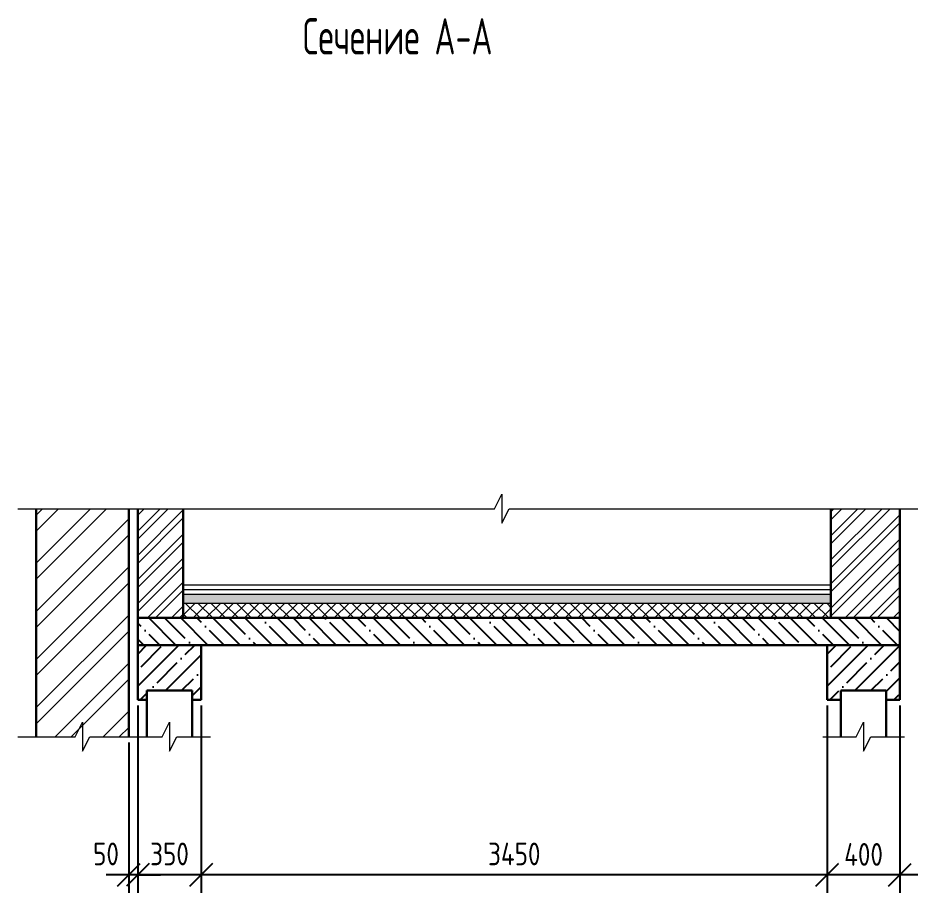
# Model space of a CAD drawing. Header units: millimetres. Extents: x -69913 to 106360, y -63759 to 35456.
# Drawn here: x -54088 to -49128, y -63759 to -58940 of the extents above; entities that cross this region are included whole.
import ezdxf

# ---------------------------------------------------------------- set-up
doc = ezdxf.new("R2010")
doc.units = ezdxf.units.MM
doc.header["$MEASUREMENT"] = 0
for name, color, linetype, lineweight in [('Кирпич силикат', 31, 'Continuous', 30), ('МОНОЛИТ', 2, 'Continuous', 30), ('размеры', 4, 'Continuous', 15), ('текст', 1, 'Continuous', 25), ('тонкая', 4, 'Continuous', 20), ('штриховка', 8, 'Continuous', 20)]:
    doc.layers.add(name, color=color, linetype=linetype, lineweight=lineweight)
doc.layers.add('Тонкий', color=4, linetype='Continuous')
doc.styles.add('style2', font='CS_Gost2304.shx')
doc.styles.add('ГОСТ 2.304', font='CS_Gost2304.shx')
doc.dimstyles.new('СПДС', dxfattribs={"dimscale": 100, "dimtxt": 2.5, "dimasz": 2.5, "dimexe": 2, "dimexo": 0.625, "dimgap": 1, "dimtad": 1, "dimdec": 0, "dimtxsty": 'ГОСТ 2.304', "dimblk": 'OBLIQUE', "dimblk1": 'OBLIQUE', "dimblk2": 'OBLIQUE', "dimcen": 2.5, "dimdle": 2, "dimadec": 0, "dimazin": 2, "dimtfac": 0.75, "dimtdec": 4, "dimtmove": 1, "dimatfit": 3, "dimfxl": 1, "dimtfill": 1, "dimtolj": 1, "dimarcsym": 1})
pattern_1 = [(45, (2954.645, -225869.28), (-66.29126, 66.29126), []), (45, (2998.84, -225869.28), (-66.29126, 66.29126), [])]

# ---------------------------------------------------------------- blocks, each defined once
blk = doc.blocks.new('_Oblique')
at = {"color": 0, "linetype": 'ByBlock', "lineweight": -2}
blk.add_line((-0.5, -0.5), (0.5, 0.5), dxfattribs=at)
blk = doc.blocks.new('*D217')
at = {"layer": 'размеры', "color": 0, "lineweight": -2, "ltscale": 50, "transparency": 16777216}
for p, q in [((-49627.7, -62725.6), (-49627.7, -63759.2)), ((-49227.7, -62725.6), (-49227.7, -63759.2)), ((-49127.7, -63659.2), (-49727.7, -63659.2))]:
    blk.add_line(p, q, dxfattribs=at)
at = {"layer": 'размеры', "color": 0, "lineweight": -2, "ltscale": 50, "transparency": 16777216, "xscale": 125, "yscale": 125, "zscale": 125, "rotation": 180}
blk.add_blockref('_Oblique', (-49627.7, -63659.2), dxfattribs=at)
at = {"layer": 'размеры', "color": 0, "lineweight": -2, "ltscale": 50, "transparency": 16777216, "xscale": 125, "yscale": 125, "zscale": 125}
blk.add_blockref('_Oblique', (-49227.7, -63659.2), dxfattribs=at)
at = {"layer": 'размеры', "color": 0, "ltscale": 50, "transparency": 16777216, "insert": (-49427.7, -63546.7), "char_height": 125, "attachment_point": 5, "style": 'ГОСТ 2.304', "bg_fill": 3, "box_fill_scale": 1.25, "bg_fill_color": 256, "bg_fill_true_color": 13158600, "bg_fill_transparency": 0}
blk.add_mtext('\\A1;400', dxfattribs=at)
blk = doc.blocks.new('*D218')
at = {"layer": 'размеры', "color": 0, "lineweight": -2, "ltscale": 50, "transparency": 16777216}
for p, q in [((-53077.7, -62725.6), (-53077.7, -63759.2)), ((-49627.7, -62725.6), (-49627.7, -63759.2)), ((-49527.7, -63659.2), (-53177.7, -63659.2))]:
    blk.add_line(p, q, dxfattribs=at)
at = {"layer": 'размеры', "color": 0, "lineweight": -2, "ltscale": 50, "transparency": 16777216, "xscale": 125, "yscale": 125, "zscale": 125, "rotation": 180}
blk.add_blockref('_Oblique', (-53077.7, -63659.2), dxfattribs=at)
at = {"layer": 'размеры', "color": 0, "lineweight": -2, "ltscale": 50, "transparency": 16777216, "xscale": 125, "yscale": 125, "zscale": 125}
blk.add_blockref('_Oblique', (-49627.7, -63659.2), dxfattribs=at)
at = {"layer": 'размеры', "color": 0, "ltscale": 50, "transparency": 16777216, "insert": (-51352.7, -63544.1), "char_height": 125, "attachment_point": 5, "style": 'ГОСТ 2.304', "bg_fill": 3, "box_fill_scale": 1.25, "bg_fill_color": 256, "bg_fill_true_color": 13158600, "bg_fill_transparency": 0}
blk.add_mtext('\\A1;3450', dxfattribs=at)
blk = doc.blocks.new('*D219')
at = {"layer": 'размеры', "color": 0, "lineweight": -2, "ltscale": 50, "transparency": 16777216}
for p, q in [((-53427.7, -62725.6), (-53427.7, -63759.2)), ((-53077.7, -62725.6), (-53077.7, -63759.2)), ((-52977.7, -63659.2), (-53527.7, -63659.2))]:
    blk.add_line(p, q, dxfattribs=at)
at = {"layer": 'размеры', "color": 0, "lineweight": -2, "ltscale": 50, "transparency": 16777216, "xscale": 125, "yscale": 125, "zscale": 125, "rotation": 180}
blk.add_blockref('_Oblique', (-53427.7, -63659.2), dxfattribs=at)
at = {"layer": 'размеры', "color": 0, "lineweight": -2, "ltscale": 50, "transparency": 16777216, "xscale": 125, "yscale": 125, "zscale": 125}
blk.add_blockref('_Oblique', (-53077.7, -63659.2), dxfattribs=at)
at = {"layer": 'размеры', "color": 0, "ltscale": 50, "transparency": 16777216, "insert": (-53252.7, -63544.1), "char_height": 125, "attachment_point": 5, "style": 'ГОСТ 2.304', "bg_fill": 3, "box_fill_scale": 1.25, "bg_fill_color": 256, "bg_fill_true_color": 13158600, "bg_fill_transparency": 0}
blk.add_mtext('\\A1;350', dxfattribs=at)
blk = doc.blocks.new('*D220')
at = {"layer": 'размеры', "color": 0, "lineweight": -2, "ltscale": 50, "transparency": 16777216}
for p, q in [((-53427.7, -62725.6), (-53427.7, -63759.2)), ((-53477.7, -62930), (-53477.7, -63759.2)), ((-53477.7, -63659.2), (-53602.7, -63659.2)), ((-53427.7, -63659.2), (-53302.7, -63659.2))]:
    blk.add_line(p, q, dxfattribs=at)
at = {"layer": 'размеры', "color": 0, "ltscale": 50, "transparency": 16777216, "insert": (-53602.7, -63544.1), "char_height": 125, "attachment_point": 5, "style": 'ГОСТ 2.304', "bg_fill": 3, "box_fill_scale": 1.25, "bg_fill_color": 256, "bg_fill_true_color": 13158600, "bg_fill_transparency": 0}
blk.add_mtext('\\A1;50', dxfattribs=at)
at = {"layer": 'размеры', "color": 0, "lineweight": -2, "ltscale": 50, "transparency": 16777216}
blk.add_line((-53427.7, -63659.2), (-53477.7, -63659.2), dxfattribs=at)
at = {"layer": 'размеры', "color": 0, "lineweight": -2, "ltscale": 50, "transparency": 16777216, "xscale": 125, "yscale": 125, "zscale": 125}
blk.add_blockref('_Oblique', (-53477.7, -63659.2), dxfattribs=at)
at = {"layer": 'размеры', "color": 0, "lineweight": -2, "ltscale": 50, "transparency": 16777216, "xscale": 125, "yscale": 125, "zscale": 125, "rotation": 180}
blk.add_blockref('_Oblique', (-53427.7, -63659.2), dxfattribs=at)

msp = doc.modelspace()

# ---------------------------------------------------------------- hatches: boundary and pattern name
at = {"layer": 'размеры', "ltscale": 100}
h = msp.add_hatch(dxfattribs=at)
h.set_pattern_fill('ANSI32', color=256, scale=250, style=0)
h.set_pattern_definition(pattern_1)
h.paths.add_polyline_path([(-53177.7, -61642.6), (-53252.7, -61642.6), (-53252.7, -62244.4), (-53177.7, -62244.4)])
h.paths.add_polyline_path([(-53252.7, -61642.6), (-53427.7, -61642.6), (-53427.7, -62244.4), (-53252.7, -62244.4)])
h = msp.add_hatch(dxfattribs=at)
h.set_pattern_fill('ANSI32', color=256, scale=250, style=0)
h.set_pattern_definition(pattern_1)
h.paths.add_polyline_path([(-49227.7, -61642.6), (-49427.7, -61642.6), (-49427.7, -62244.4), (-49227.7, -62244.4)])
h.paths.add_polyline_path([(-49427.7, -61642.6), (-49607.7, -61642.6), (-49607.7, -62244.4), (-49427.7, -62244.4)])
at = {"layer": 'тонкая', "ltscale": 100}
h = msp.add_hatch(dxfattribs=at)
h.set_pattern_fill('AR-SAND', color=256, scale=10)
h.set_pattern_definition([(37.5, (0, 0), (-0.6299336, 19.2682377), [0, -15.2, 0, -17, 0, -16.25]), (7.5, (0, 0), (17.697767, 28.221461), [0, -8.2, 0, -13.7, 0, -5.25]), (327.5, (-12.3, 0), (31.1414186, 0.0565905), [0, -5, 0, -18, 0, -23.5]), (317.5, (-12.3, 0), (30.061266, 8.776756), [0, -2.5, 0, -11.8, 0, -13.5])])
h.paths.add_polyline_path([(-49607.7, -62114.4), (-53177.7, -62114.4), (-53177.7, -62164.4), (-49607.7, -62164.4)])
at = {"layer": 'тонкая', "ltscale": 75}
h = msp.add_hatch(dxfattribs=at)
h.set_pattern_fill('ANSI37', color=256, scale=400)
h.paths.add_polyline_path([(-49607.7, -62164.4), (-53177.7, -62164.4), (-53177.7, -62244.4), (-49607.7, -62244.4)])
at = {"layer": 'Тонкий', "ltscale": 100}
h = msp.add_hatch(dxfattribs=at)
h.set_pattern_fill('ANSI35', color=256, scale=500, angle=90)
h.paths.add_polyline_path([(-53252.7, -62244.4), (-53427.7, -62244.4), (-53427.7, -62394.4), (-53252.7, -62394.4)])
h.paths.add_polyline_path([(-49427.7, -62244.4), (-53252.7, -62244.4), (-53252.7, -62394.4), (-49427.7, -62394.4)])
h.paths.add_polyline_path([(-49227.7, -62244.4), (-49427.7, -62244.4), (-49427.7, -62394.4), (-49227.7, -62394.4)])
h = msp.add_hatch(dxfattribs=at)
h.set_pattern_fill('ANSI35', color=256, scale=500)
h.paths.add_polyline_path([(-53252.7, -62394.4), (-53427.7, -62394.4), (-53427.7, -62694.4), (-53377.7, -62694.4), (-53377.7, -62644.4), (-53252.7, -62644.4)])
h.paths.add_polyline_path([(-53077.7, -62394.4), (-53252.7, -62394.4), (-53252.7, -62644.4), (-53127.7, -62644.4), (-53127.7, -62694.4), (-53077.7, -62694.4)])
h = msp.add_hatch(dxfattribs=at)
h.set_pattern_fill('ANSI35', color=256, scale=500)
h.set_pattern_definition([(45, (3800, 0), (-88.38835, 88.38835), []), (45, (3888.39, 0), (-88.38835, 88.38835), [156.25, -31.25, 0, -31.25])])
h.paths.add_polyline_path([(-49452.7, -62394.4), (-49627.7, -62394.4), (-49627.7, -62694.4), (-49552.7, -62694.4), (-49552.7, -62644.4), (-49452.7, -62644.4)])
h.paths.add_polyline_path([(-49227.7, -62394.4), (-49452.7, -62394.4), (-49452.7, -62644.4), (-49302.7, -62644.4), (-49302.7, -62694.4), (-49227.7, -62694.4)])
at = {"layer": 'штриховка', "ltscale": 100}
h = msp.add_hatch(dxfattribs=at)
h.set_pattern_fill('ANSI32', color=256, scale=500)
h.paths.add_polyline_path([(-53477.7, -61642.6), (-53987.7, -61642.6), (-53987.7, -62898.8), (-53752.7, -62898.8), (-53732.7, -62858.8), (-53732.7, -62938.8), (-53712.7, -62898.8), (-53477.7, -62898.8)])

# ---------------------------------------------------------------- linework, layer by layer
at = {"layer": 'Кирпич силикат', "color": 8, "lineweight": 30, "ltscale": 40}
for p, q in [((-53987.7, -62898.8), (-53987.7, -61642.6)), ((-53477.7, -62898.8), (-53477.7, -61642.6))]:
    msp.add_line(p, q, dxfattribs=at)
at = {"layer": 'Кирпич силикат', "lineweight": 30, "ltscale": 40}
for p, q in [((-53427.7, -62244.4), (-53427.7, -61642.6)), ((-53177.7, -62244.4), (-53177.7, -61642.6)), ((-49607.7, -61642.6), (-49607.7, -62244.4)), ((-49227.7, -61642.6), (-49227.7, -62244.4))]:
    msp.add_line(p, q, dxfattribs=at)
at = {"layer": 'МОНОЛИТ'}
for p, q in [((-49227.7, -62244.4), (-53427.7, -62244.4)), ((-53427.7, -62244.4), (-53427.7, -62394.4)), ((-49227.7, -62244.4), (-49227.7, -62394.4)), ((-53427.7, -62394.4), (-49227.7, -62394.4)), ((-53377.7, -62644.4), (-53127.7, -62644.4)), ((-53377.7, -62898.8), (-53377.7, -62644.4)), ((-53127.7, -62898.8), (-53127.7, -62644.4)), ((-49552.7, -62644.4), (-49302.7, -62644.4)), ((-49552.7, -62898.8), (-49552.7, -62644.4)), ((-49302.7, -62898.8), (-49302.7, -62644.4))]:
    msp.add_line(p, q, dxfattribs=at)
at = {"layer": 'МОНОЛИТ', "ltscale": 20}
for p, q in [((-49227.7, -62394.4), (-53427.7, -62394.4)), ((-53427.7, -62394.4), (-53427.7, -62694.4)), ((-53077.7, -62394.4), (-53077.7, -62694.4)), ((-49627.7, -62394.4), (-49627.7, -62694.4)), ((-49227.7, -62394.4), (-49227.7, -62694.4)), ((-53377.7, -62694.4), (-53427.7, -62694.4)), ((-53077.7, -62694.4), (-53127.7, -62694.4)), ((-49552.7, -62694.4), (-49627.7, -62694.4)), ((-49227.7, -62694.4), (-49302.7, -62694.4))]:
    msp.add_line(p, q, dxfattribs=at)
at = {"layer": 'тонкая', "ltscale": 10}
for p, q in [((-51461.2, -61642.6), (-51421.2, -61562.6)), ((-51421.2, -61562.6), (-51421.2, -61722.6)), ((-51421.2, -61722.6), (-51381.2, -61642.6)), ((-53772.7, -62898.8), (-53732.7, -62818.8)), ((-53732.7, -62818.8), (-53732.7, -62978.8)), ((-53292.7, -62898.8), (-53252.7, -62818.8)), ((-53252.7, -62818.8), (-53252.7, -62978.8)), ((-49467.7, -62898.8), (-49427.7, -62818.8)), ((-49427.7, -62818.8), (-49427.7, -62978.8)), ((-54087.7, -62898.8), (-53772.7, -62898.8)), ((-53732.7, -62978.8), (-53692.7, -62898.8)), ((-53692.7, -62898.8), (-53397.7, -62898.8)), ((-53397.7, -62898.8), (-53292.7, -62898.8)), ((-53252.7, -62978.8), (-53212.7, -62898.8)), ((-53212.7, -62898.8), (-53027.7, -62898.8)), ((-49652.7, -62898.8), (-49467.7, -62898.8)), ((-49427.7, -62978.8), (-49387.7, -62898.8)), ((-49387.7, -62898.8), (-49202.7, -62898.8))]:
    msp.add_line(p, q, dxfattribs=at)
at = {"layer": 'тонкая', "ltscale": 100}
for p, q in [((-54087.7, -61642.6), (-51461.2, -61642.6)), ((-51381.2, -61642.6), (-49127.7, -61642.6))]:
    msp.add_line(p, q, dxfattribs=at)
at = {"layer": 'тонкая'}
for p, q in [((-49607.7, -62064.4), (-53177.7, -62064.4)), ((-49607.7, -62089.9), (-53177.7, -62089.9)), ((-49607.7, -62114.4), (-53177.7, -62114.4)), ((-49607.7, -62164.4), (-53177.7, -62164.4))]:
    msp.add_line(p, q, dxfattribs=at)

# ---------------------------------------------------------------- texts
at = {"layer": 'текст', "color": 0, "linetype": 'Continuous', "lineweight": 25, "ltscale": 50, "style": 'style2', "width": 0.8}
msp.add_text('Сечение А-А', height=200, dxfattribs=at).set_placement((-52518.2, -59140.4))

# ---------------------------------------------------------------- next in the draw order: dimensions: what is measured, and where the dimension line sits
at = {"layer": 'размеры', "ltscale": 50}
dim = msp.add_linear_dim(base=(-49627.7, -63659.2), p1=(-49227.7, -62694.4), p2=(-49627.7, -62694.4), dimstyle='СПДС', override={"dimscale": 50}, dxfattribs=at)
dim.commit()
dim.dimension.update_dxf_attribs({"geometry": '*D217', "text_midpoint": (-49427.7, -63546.7)})

# ---------------------------------------------------------------- next in the draw order: dimensions: what is measured, and where the dimension line sits
dim = msp.add_linear_dim(base=(-53077.7, -63659.2), p1=(-49627.7, -62694.4), p2=(-53077.7, -62694.4), dimstyle='СПДС', override={"dimscale": 50}, dxfattribs=at)
dim.commit()
dim.dimension.update_dxf_attribs({"geometry": '*D218', "text_midpoint": (-51352.7, -63544.1)})

# ---------------------------------------------------------------- next in the draw order: dimensions: what is measured, and where the dimension line sits
dim = msp.add_linear_dim(base=(-53427.7, -63659.2), p1=(-53077.7, -62694.4), p2=(-53427.7, -62694.4), dimstyle='СПДС', override={"dimscale": 50}, dxfattribs=at)
dim.commit()
dim.dimension.update_dxf_attribs({"geometry": '*D219', "text_midpoint": (-53252.7, -63544.1)})

# ---------------------------------------------------------------- next in the draw order: dimensions: what is measured, and where the dimension line sits
dim = msp.add_linear_dim(base=(-53477.7, -63659.2), p1=(-53427.7, -62694.4), p2=(-53477.7, -62898.8), dimstyle='СПДС', override={"dimscale": 50}, dxfattribs=at)
dim.commit()
dim.dimension.update_dxf_attribs({"geometry": '*D220', "text_midpoint": (-53602.7, -63659.2), "dimtype": 160})

doc.saveas('drawing.dxf')
